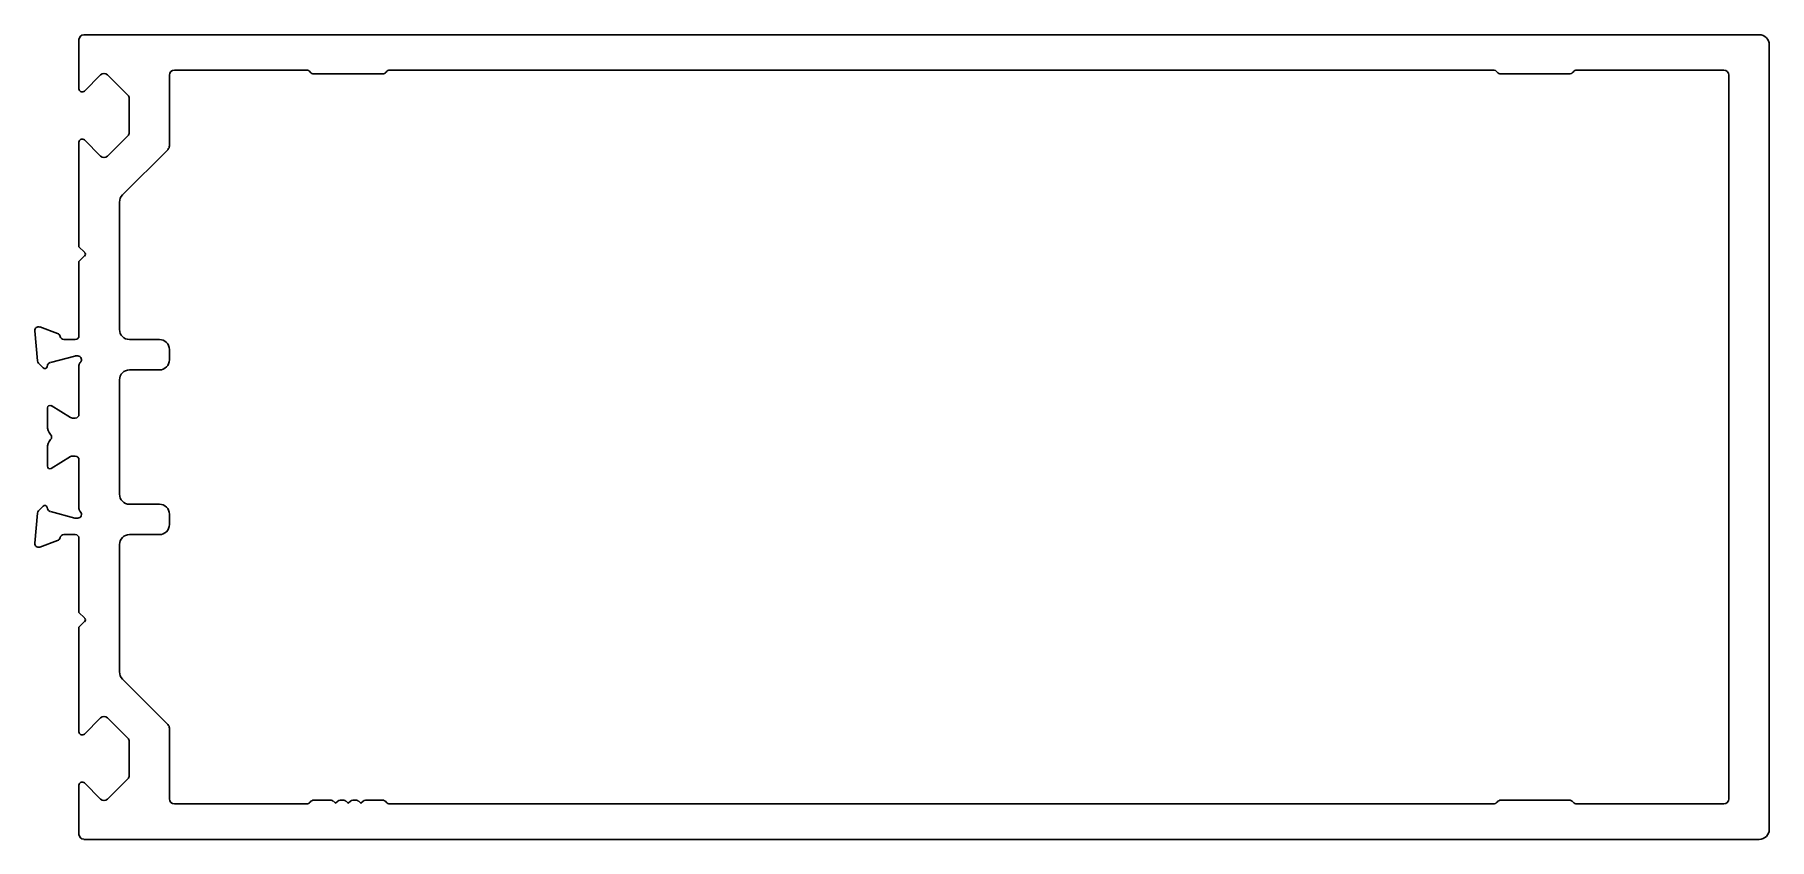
# Model space of a CAD drawing. Extents: x -70 to 67, y 0 to 64.
import ezdxf

# ---------------------------------------------------------------- set-up
doc = ezdxf.new("R2010")
doc.units = 0
doc.layers.get('0').update_dxf_attribs({"linetype": 'CONTINUOUS'})
doc.layers.add('LAYER1', color=7, linetype='CONTINUOUS')

msp = doc.modelspace()

# ---------------------------------------------------------------- linework, layer by layer
at = {"color": 7}
for p, q in [((-59.46, 60.64), (-59.46, 55.07)), ((-48.65, 61.04), (-59.06, 61.04)), ((-42.65, 60.74), (-48.03, 60.74)), ((45.1, 61.04), (-42.03, 61.04)), ((51.1, 60.74), (45.72, 60.74)), ((63.31, 61.04), (51.72, 61.04)), ((63.71, 3.52), (63.71, 60.64)), ((-59.57, 54.78), (-63.17, 51.19)), ((-63.4, 50.63), (-63.4, 40.57)), ((-62.61, 39.78), (-60.25, 39.78)), ((-59.46, 38.99), (-59.46, 38.17)), ((-60.25, 37.38), (-62.61, 37.38)), ((-63.4, 36.59), (-63.4, 27.57)), ((-62.61, 26.78), (-61.05, 26.78)), ((-61.05, 26.78), (-61.05, 26.78)), ((-61.05, 26.78), (-60.25, 26.78)), ((-59.46, 25.99), (-59.46, 25.17)), ((-63.4, 23.59), (-63.4, 13.54)), ((-60.25, 24.38), (-62.61, 24.38)), ((-63.17, 12.98), (-59.57, 9.38)), ((-59.46, 9.1), (-59.46, 3.52)), ((-59.06, 3.12), (-48.65, 3.12)), ((-48.03, 3.42), (-46.69, 3.42)), ((-46.69, 3.42), (-46.69, 3.42)), ((-46.51, 3.35), (-46.34, 3.18)), ((-46.33, 3.18), (-46.16, 3.35)), ((-45.98, 3.42), (-45.69, 3.42)), ((-45.51, 3.35), (-45.34, 3.18)), ((-45.33, 3.18), (-45.16, 3.35)), ((-44.98, 3.42), (-44.69, 3.42)), ((-44.51, 3.35), (-44.34, 3.18)), ((-44.33, 3.18), (-44.16, 3.35)), ((-43.98, 3.42), (-42.65, 3.42)), ((-42.03, 3.12), (45.1, 3.12)), ((45.72, 3.42), (51.1, 3.42)), ((51.72, 3.12), (63.31, 3.12))]:
    msp.add_line(p, q, dxfattribs=at)
for centre, radius, start, end in [((-59.06, 60.64), 0.4, 90, 180), ((-48.65, 60.64), 0.4, 38.6822, 90), ((-48.03, 61.14), 0.4, 218.6822, 270), ((-42.65, 61.14), 0.4, 270, 321.3178), ((-42.03, 60.64), 0.4, 90, 141.3178), ((45.1, 60.64), 0.4, 38.6822, 90), ((45.72, 61.14), 0.4, 218.6822, 270), ((51.1, 61.14), 0.4, 270, 321.3178), ((51.72, 60.64), 0.4, 90, 141.3178), ((63.31, 60.64), 0.4, 360, 90), ((-59.86, 55.07), 0.4, 315, 360), ((-62.61, 50.63), 0.79, 135, 180), ((-62.61, 40.57), 0.79, 180, 270), ((-60.25, 38.99), 0.79, 360, 90), ((-62.61, 36.59), 0.79, 90, 180), ((-60.25, 38.17), 0.79, 270, 0), ((-62.61, 27.57), 0.79, 180, 270), ((-60.25, 25.99), 0.79, 0, 90), ((-60.25, 25.17), 0.79, 270, 0), ((-62.61, 23.59), 0.79, 90, 180), ((-62.61, 13.54), 0.79, 180, 225), ((-59.86, 9.1), 0.4, 0, 45), ((-59.06, 3.52), 0.4, 180, 270), ((-48.65, 3.52), 0.4, 270, 321.3178), ((-48.03, 3.02), 0.4, 90, 141.3178), ((-46.69, 3.17), 0.25, 45, 90), ((-46.34, 3.19), 0.008, 225, 315), ((-45.98, 3.17), 0.25, 90, 135), ((-45.69, 3.17), 0.25, 45, 90), ((-45.34, 3.19), 0.008, 225, 315), ((-44.98, 3.17), 0.25, 90, 135), ((-44.69, 3.17), 0.25, 45, 90), ((-44.34, 3.19), 0.008, 225, 315), ((-43.98, 3.17), 0.25, 90, 135), ((-42.65, 3.02), 0.4, 38.6822, 90), ((-42.03, 3.52), 0.4, 218.6822, 270), ((45.1, 3.52), 0.4, 270, 321.3178), ((45.72, 3.02), 0.4, 90, 141.3178), ((51.1, 3.02), 0.4, 38.6822, 90), ((51.72, 3.52), 0.4, 218.6822, 270), ((63.31, 3.52), 0.4, 270, 0)]:
    msp.add_arc(centre, radius, start, end, dxfattribs=at)
at = {"layer": 'LAYER1', "color": 7, "linetype": 'CONTINUOUS'}
for p, q in [((-66.6, 63.45), (-66.6, 59.57)), ((66.12, 63.83), (-66.22, 63.83)), ((66.91, 1.12), (66.91, 63.04)), ((-66.17, 59.39), (-64.89, 60.67)), ((-64.35, 60.67), (-62.75, 59.07)), ((-62.64, 58.8), (-62.64, 56.12)), ((-66.6, 55.35), (-66.6, 47.1)), ((-64.89, 54.25), (-66.17, 55.53)), ((-62.75, 55.85), (-64.35, 54.25)), ((-66.6, 47.1), (-66.16, 46.66)), ((-66.16, 46.37), (-66.6, 45.93)), ((-66.6, 45.93), (-66.6, 40.08)), ((-70.1, 40.46), (-69.89, 38.09)), ((-68.29, 40.25), (-69.7, 40.77)), ((-66.9, 39.78), (-67.8, 39.78)), ((-68.86, 37.96), (-66.94, 38.47)), ((-66.86, 38.48), (-66.7, 38.48)), ((-69.8, 37.91), (-69.44, 37.54)), ((-69.11, 37.63), (-69.08, 37.75)), ((-66.6, 37.74), (-66.6, 33.88)), ((-69.1, 34.38), (-69.1, 32.96)), ((-67.28, 33.63), (-68.8, 34.56)), ((-66.9, 33.58), (-67.12, 33.58)), ((-69.1, 31.21), (-69.1, 29.78)), ((-68.8, 29.61), (-67.28, 30.54)), ((-67.12, 30.58), (-66.9, 30.58)), ((-66.6, 30.28), (-66.6, 26.43)), ((-69.89, 26.08), (-70.1, 23.71)), ((-69.44, 26.63), (-69.8, 26.26)), ((-69.08, 26.42), (-69.11, 26.54)), ((-66.94, 25.69), (-68.86, 26.21)), ((-66.7, 25.68), (-66.86, 25.68)), ((-69.7, 23.4), (-68.29, 23.92)), ((-67.8, 24.38), (-66.9, 24.38)), ((-66.6, 24.08), (-66.6, 18.24)), ((-66.6, 18.24), (-66.16, 17.8)), ((-66.16, 17.51), (-66.6, 17.07)), ((-66.6, 17.07), (-66.6, 8.82)), ((-66.17, 8.64), (-64.89, 9.92)), ((-64.35, 9.92), (-62.75, 8.32)), ((-62.64, 8.05), (-62.64, 5.37)), ((-66.6, 4.6), (-66.6, 0.72)), ((-64.89, 3.5), (-66.17, 4.78)), ((-62.75, 5.1), (-64.35, 3.5)), ((-66.22, 0.33), (66.12, 0.33))]:
    msp.add_line(p, q, dxfattribs=at)
for centre, radius, start, end in [((-66.22, 63.45), 0.381, 90, 180), ((66.12, 63.04), 0.79, 0, 90), ((-64.62, 60.4), 0.381, 45, 135), ((-66.35, 59.57), 0.254, 180, 315), ((-63.02, 58.8), 0.381, 0.0002, 45.0001), ((-66.35, 55.35), 0.254, 45, 180), ((-63.02, 56.12), 0.381, 314.9999, 359.9999), ((-64.62, 54.52), 0.381, 225, 315), ((-66.3, 46.51), 0.203, 315, 45), ((-69.8, 40.48), 0.3, 70, 180), ((-69.8, 40.48), 0.3, 180, 185), ((-68.39, 39.97), 0.3, 10.9043, 70), ((-67.8, 40.08), 0.3, 190.9043, 270), ((-66.9, 40.08), 0.3, 270, 360), ((-66.86, 38.18), 0.3, 90, 105), ((-66.7, 38.18), 0.3, 311.8103, 90), ((-69.59, 38.12), 0.3, 185, 225), ((-69.3, 37.68), 0.2, 225, 345), ((-68.79, 37.67), 0.3, 105, 165), ((-66.3, 37.74), 0.3, 131.8103, 180), ((-68.9, 34.38), 0.2, 58.6, 180), ((-68.1, 32.96), 1, 180, 222.2702), ((-67.12, 33.88), 0.3, 238.6, 270), ((-66.9, 33.88), 0.3, 270, 0), ((-68.1, 31.21), 1, 137.7298, 180), ((-69.06, 32.08), 0.3, 317.7298, 42.2702), ((-67.12, 30.28), 0.3, 90, 121.4), ((-66.9, 30.28), 0.3, 0, 90), ((-68.9, 29.78), 0.2, 180, 301.4), ((-69.59, 26.05), 0.3, 135, 175), ((-69.3, 26.48), 0.2, 15, 135), ((-68.79, 26.5), 0.3, 195, 255), ((-66.7, 25.98), 0.3, 270, 48.1897), ((-66.3, 26.43), 0.3, 180, 228.1897), ((-66.86, 25.98), 0.3, 255, 270), ((-69.8, 23.68), 0.3, 175, 290), ((-68.39, 24.2), 0.3, 290, 349.0957), ((-67.8, 24.08), 0.3, 90, 169.0957), ((-66.9, 24.08), 0.3, 0, 90), ((-66.3, 17.65), 0.203, 315, 45), ((-64.62, 9.65), 0.381, 45, 135), ((-66.35, 8.82), 0.254, 180, 315), ((-63.02, 8.05), 0.381, 0.0002, 45.0001), ((-66.35, 4.6), 0.254, 45, 180), ((-63.02, 5.37), 0.381, 314.9999, 359.9999), ((-64.62, 3.77), 0.381, 225, 315), ((-66.22, 0.72), 0.381, 180, 270), ((66.12, 1.12), 0.79, 270, 360)]:
    msp.add_arc(centre, radius, start, end, dxfattribs=at)

doc.saveas('drawing.dxf')
